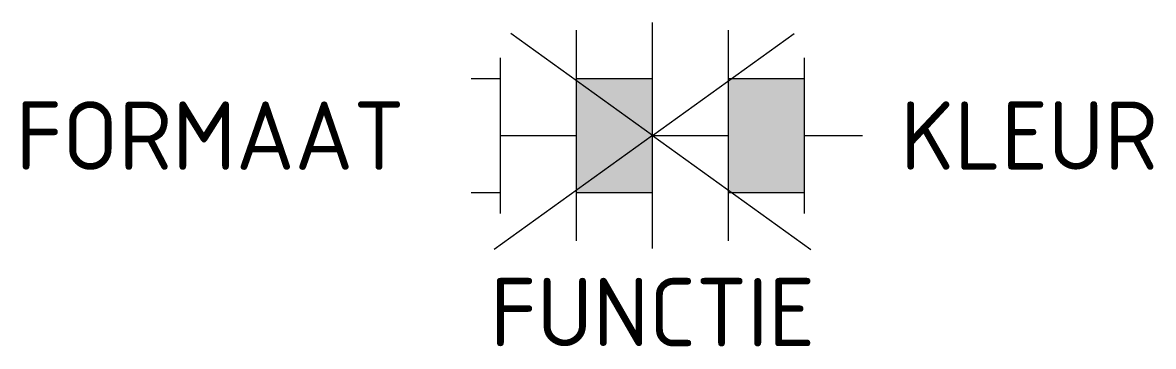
# Model space of a CAD drawing. Extents: x -16.6 to 13.2, y -5.5 to 3.
import ezdxf
from ezdxf.enums import TextEntityAlignment as Align

# ---------------------------------------------------------------- set-up
doc = ezdxf.new("R2010")
doc.units = 0
doc.styles.add('NLCS-ISO', font='NLCS-ISO.ttf')

msp = doc.modelspace()

# ---------------------------------------------------------------- hatches: boundary and pattern name
h = msp.add_hatch(color=254)
h.dxf.hatch_style = 1
h.paths.add_polyline_path([(0, 1.5), (-2, 1.5), (-2, -1.5), (0, -1.5)])
h = msp.add_hatch(color=254)
h.dxf.hatch_style = 1
h.paths.add_polyline_path([(4, 1.5), (2, 1.5), (2, -1.5), (4, -1.5)])

# ---------------------------------------------------------------- linework, layer by layer
for p, q in [((0, 0), (-3.728, 2.684)), ((-2, -2.773), (-2, 2.773)), ((0, -2.975), (0, 2.975)), ((0, 0), (3.728, 2.684)), ((2, -2.773), (2, 2.773)), ((-4, -2.052), (-4, 2.052)), ((4, -2.052), (4, 2.052)), ((-4.771, 1.5), (-4, 1.5)), ((-2, 1.5), (0, 1.5)), ((2, 1.5), (4, 1.5)), ((0, 0), (-4.172, -3.003)), ((-4, 0), (-2, 0)), ((0, 0), (2, 0)), ((0, 0), (4.172, -3.003)), ((4, 0), (5.525, 0)), ((-4.771, -1.5), (-4, -1.5)), ((-2, -1.5), (0, -1.5)), ((2, -1.5), (4, -1.5))]:
    msp.add_line(p, q)

# ---------------------------------------------------------------- texts
at = {"style": 'NLCS-ISO'}
msp.add_attdef('FORMAAT', text='40x60', height=1.8, dxfattribs=at).set_placement((-6.525, 0), align=Align.MIDDLE_RIGHT)
msp.add_attdef('KLEUR', text='G', height=1.8, dxfattribs=at).set_placement((6.525, 0), align=Align.MIDDLE_LEFT)
at = {"style": 'NLCS-ISO', "flags": 1}
msp.add_attdef('FUNCTIE', text='', height=1.8, dxfattribs=at).set_placement((0, -3.75), align=Align.TOP_CENTER)

doc.saveas('drawing.dxf')
